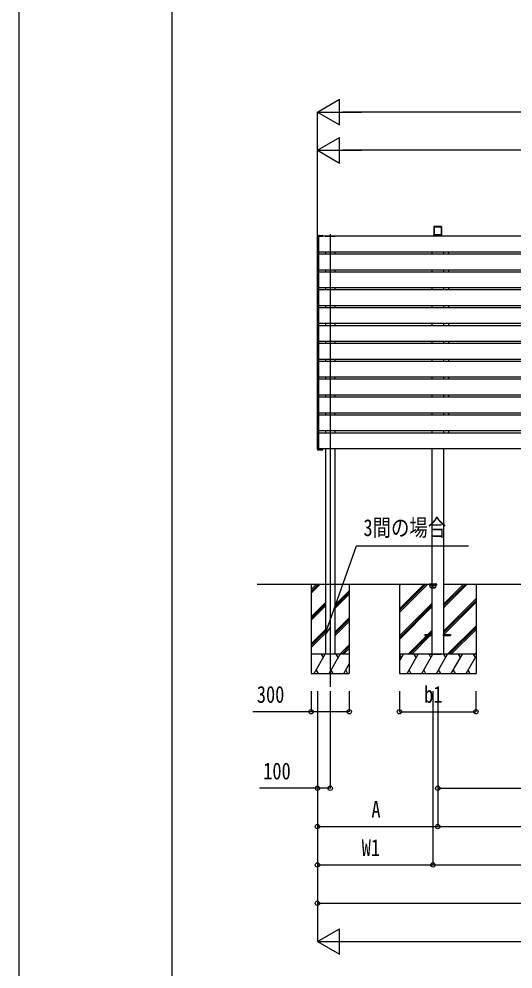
# Model space of a CAD drawing. Units: millimetres, scale not verified. Extents: x -16820 to 16820, y -11881 to 11886.
# Drawn here: x -16820 to -12951, y -7806 to -365 of the extents above; entities that cross this region are included whole.
import ezdxf
from ezdxf.enums import TextEntityAlignment as Align

# ---------------------------------------------------------------- set-up
doc = ezdxf.new("R2010")
doc.units = ezdxf.units.MM
doc.header["$LTSCALE"] = 40
for name, color, linetype in [('0-4_YKK_12', 2, 'Continuous'), ('0-5_YKK_13', 4, 'Continuous'), ('0-6_YKK_A1', 4, 'Continuous'), ('0-7_YKK_D', 6, 'Continuous'), ('0-8_YKK_ZWAK', 7, 'Continuous'), ('0-9_YSS_K', 3, 'Continuous')]:
    doc.layers.add(name, color=color, linetype=linetype)
doc.styles.add('ＭＳ ゴシック', font='')
doc.styles.get('ＭＳ ゴシック').set_extended_font_data('MS Gothic')

msp = doc.modelspace()

# ---------------------------------------------------------------- linework, layer by layer
at = {"layer": '0-4_YKK_12'}
for p, q in [((-14382.92, -2050.26), (-14382.92, -5596.64)), ((-13577.92, -4786.36), (-13577.92, -4824.36))]:
    msp.add_line(p, q, dxfattribs=at)
at = {"layer": '0-5_YKK_13'}
for p, q in [((-14420.92, -2067.36), (-14420.83, -2065.8)), ((-14420.92, -2067.36), (-14344.92, -2067.36)), ((-14419.83, -2064.86), (-14346.01, -2064.86)), ((-14345.02, -2065.8), (-14344.92, -2067.36)), ((-13605.92, -4789.36), (-13549.92, -4789.36)), ((-13601.78, -4791.36), (-13605.42, -4791.36)), ((-13605.42, -4791.36), (-13605.42, -4799.36)), ((-13601.08, -4799.36), (-13605.42, -4799.36)), ((-13600.8, -4791.11), (-13601.82, -4791.11)), ((-13599.81, -4813.88), (-13601.79, -4791.27)), ((-13554.06, -4791.36), (-13601.78, -4791.36)), ((-13601.08, -4799.36), (-13554.76, -4799.36)), ((-13600.06, -4799.61), (-13601.06, -4799.61)), ((-13598.82, -4813.79), (-13600.8, -4791.18)), ((-13593.84, -4818.36), (-13561.61, -4818.36)), ((-13562, -4819.36), (-13593.84, -4819.36)), ((-13562.92, -4821.36), (-13562.92, -4819.36)), ((-13557.02, -4813.79), (-13555.05, -4791.18)), ((-13556.03, -4813.88), (-13554.05, -4791.27)), ((-13555.78, -4799.61), (-13554.78, -4799.61)), ((-13555.04, -4791.11), (-13554.02, -4791.11)), ((-13554.76, -4799.36), (-13550.42, -4799.36)), ((-13550.42, -4791.36), (-13554.06, -4791.36)), ((-13550.42, -4791.36), (-13550.42, -4799.36)), ((-13549.92, -4790.36), (-13549.92, -4789.36))]:
    msp.add_line(p, q, dxfattribs=at)
for points in [[(-13549.92, -4790.36), (-13605.92, -4790.36), (-13605.92, -4789.36)], [(-13592.92, -4819.36), (-13592.92, -4821.36), (-13562.92, -4821.36)]]:
    msp.add_lwpolyline(points, dxfattribs=at)
for centre, radius, start, end in [((-14419.83, -2065.86), 1, 90, 176.5), ((-14346.01, -2065.86), 1, 3.5, 90), ((-13602.79, -4791.36), 2, 5, 90), ((-13602.79, -4791.36), 1, 5, 90), ((-13593.84, -4813.36), 6, 185, 270), ((-13593.84, -4813.36), 5, 185, 270), ((-13562, -4813.36), 5, 270, 355), ((-13562, -4813.36), 6, 270, 355), ((-13553.05, -4791.36), 2, 90, 175), ((-13553.05, -4791.36), 1, 90, 175)]:
    msp.add_arc(centre, radius, start, end, dxfattribs=at)
at = {"layer": '0-6_YKK_A1'}
for p, q in [((-13572.17, -1996.95), (-13572.17, -2055.03)), ((-13571.81, -1990.98), (-13572.16, -1996.61)), ((-13510.53, -1990.51), (-13571.31, -1990.51)), ((-13569.66, -1996.95), (-13569.66, -2054.78)), ((-13569.39, -1992.51), (-13569.65, -1996.61)), ((-13569.39, -1992.51), (-13512.45, -1992.51)), ((-13568.42, -1994.53), (-13568.42, -2054.78)), ((-13567.42, -1993.58), (-13514.42, -1993.58)), ((-13567.42, -1993.58), (-13567.42, -2054.78)), ((-13514.42, -1993.58), (-13514.42, -2054.78)), ((-13513.42, -1994.53), (-13513.42, -2054.78)), ((-13512.45, -1992.51), (-13512.19, -1996.61)), ((-13512.19, -1996.61), (-13509.68, -1996.61)), ((-13512.18, -1996.95), (-13512.18, -2054.78)), ((-13509.67, -1996.95), (-13512.18, -1996.95)), ((-13510.03, -1990.98), (-13509.68, -1996.61)), ((-13509.67, -1996.95), (-13509.67, -2055.03)), ((-14482.92, -2067.36), (-14482.92, -2060.86)), ((-14482.92, -3732.76), (-14482.92, -2067.36)), ((-14482.92, -2067.36), (-14442.92, -2067.36)), ((-14481.92, -2067.36), (-14482.92, -2067.36)), ((-14481.92, -2059.86), (-14472.01, -2059.86)), ((-14472.92, -3732.76), (-14472.92, -2067.36)), ((-9083.42, -2067.36), (-14472.42, -2067.36)), ((-14470.02, -2059.86), (-14472.01, -2059.86)), ((-14469.62, -2067.36), (-14470.61, -2067.36)), ((-14470.02, -2059.86), (-14442.01, -2059.86)), ((-13590.54, -2067.36), (-13590.36, -2064.3)), ((-13589.35, -2063.36), (-13588.73, -2063.36)), ((-13572.51, -2055.72), (-13572.98, -2063.36)), ((-13510.33, -2054.78), (-13571.51, -2054.78)), ((-13510.33, -2054.78), (-13571.51, -2054.78)), ((-13571.51, -2054.78), (-13571.51, -2054.78)), ((-13510.33, -2054.78), (-13510.33, -2054.78)), ((-13508.86, -2063.36), (-13509.33, -2055.72)), ((-13491.3, -2067.36), (-13491.49, -2064.3)), ((-9083.42, -2207.36), (-14472.42, -2207.36)), ((-14420.42, -2191.36), (-14420.42, -2207.36)), ((-14345.42, -2191.36), (-14345.42, -2207.36)), ((-13586.12, -2191.36), (-13586.12, -2207.36)), ((-13495.72, -2191.36), (-13495.72, -2207.36)), ((-13455.72, -2191.36), (-13455.72, -2207.36)), ((-9083.42, -2347.36), (-14472.42, -2347.36)), ((-14420.42, -2331.36), (-14420.42, -2347.36)), ((-14345.42, -2331.36), (-14345.42, -2347.36)), ((-13586.12, -2331.36), (-13586.12, -2347.36)), ((-13495.72, -2331.36), (-13495.72, -2347.36)), ((-13455.72, -2331.36), (-13455.72, -2347.36)), ((-9083.42, -2487.36), (-14472.42, -2487.36)), ((-14420.42, -2471.36), (-14420.42, -2487.36)), ((-14345.42, -2471.36), (-14345.42, -2487.36)), ((-13586.12, -2471.36), (-13586.12, -2487.36)), ((-13495.72, -2471.36), (-13495.72, -2487.36)), ((-13455.72, -2471.36), (-13455.72, -2487.36)), ((-9083.42, -2627.36), (-14472.42, -2627.36)), ((-14420.42, -2611.36), (-14420.42, -2627.36)), ((-14345.42, -2611.36), (-14345.42, -2627.36)), ((-13586.12, -2611.36), (-13586.12, -2627.36)), ((-13495.72, -2611.36), (-13495.72, -2627.36)), ((-13455.72, -2611.36), (-13455.72, -2627.36)), ((-14420.42, -2751.36), (-14420.42, -2767.36)), ((-14345.42, -2751.36), (-14345.42, -2767.36)), ((-13586.12, -2751.36), (-13586.12, -2767.36)), ((-13495.72, -2751.36), (-13495.72, -2767.36)), ((-13455.72, -2751.36), (-13455.72, -2767.36)), ((-9083.42, -2767.36), (-14472.42, -2767.36)), ((-14420.42, -2891.36), (-14420.42, -2907.36)), ((-14345.42, -2891.36), (-14345.42, -2907.36)), ((-13586.12, -2891.36), (-13586.12, -2907.36)), ((-13495.72, -2891.36), (-13495.72, -2907.36)), ((-13455.72, -2891.36), (-13455.72, -2907.36)), ((-9083.42, -2907.36), (-14472.42, -2907.36)), ((-9083.42, -3047.36), (-14472.42, -3047.36)), ((-14420.42, -3031.36), (-14420.42, -3047.36)), ((-14345.42, -3031.36), (-14345.42, -3047.36)), ((-13586.12, -3031.36), (-13586.12, -3047.36)), ((-13495.72, -3031.36), (-13495.72, -3047.36)), ((-13455.72, -3031.36), (-13455.72, -3047.36)), ((-9083.42, -3187.36), (-14472.42, -3187.36)), ((-14420.42, -3171.36), (-14420.42, -3187.36)), ((-14345.42, -3171.36), (-14345.42, -3187.36)), ((-13586.12, -3171.36), (-13586.12, -3187.36)), ((-13495.72, -3171.36), (-13495.72, -3187.36)), ((-13455.72, -3171.36), (-13455.72, -3187.36)), ((-9083.42, -3327.36), (-14472.42, -3327.36)), ((-14420.42, -3311.36), (-14420.42, -3327.36)), ((-14345.42, -3311.36), (-14345.42, -3327.36)), ((-13586.12, -3311.36), (-13586.12, -3327.36)), ((-13495.72, -3311.36), (-13495.72, -3327.36)), ((-13455.72, -3311.36), (-13455.72, -3327.36)), ((-9083.42, -3467.36), (-14472.42, -3467.36)), ((-14420.42, -3451.36), (-14420.42, -3467.36)), ((-14345.42, -3451.36), (-14345.42, -3467.36)), ((-13586.12, -3451.36), (-13586.12, -3467.36)), ((-13495.72, -3451.36), (-13495.72, -3467.36)), ((-13455.72, -3451.36), (-13455.72, -3467.36)), ((-9083.42, -3608.76), (-14472.42, -3608.76)), ((-14420.42, -3591.36), (-14420.42, -3608.76)), ((-14345.42, -3591.36), (-14345.42, -3608.76)), ((-13586.12, -3591.36), (-13586.12, -3608.76)), ((-13495.72, -3591.36), (-13495.72, -3608.76)), ((-13455.72, -3591.36), (-13455.72, -3607.36)), ((-14442.92, -3732.76), (-14482.92, -3732.76)), ((-14482.92, -3732.76), (-14482.92, -3739.26)), ((-14481.92, -3732.76), (-14482.92, -3732.76)), ((-14481.92, -3740.26), (-14472.01, -3740.26)), ((-14470.02, -3740.26), (-14472.01, -3740.26)), ((-14469.62, -3732.76), (-14470.61, -3732.76)), ((-14470.02, -3740.26), (-14442.01, -3740.26)), ((-14420.42, -3732.76), (-14420.42, -5340.36)), ((-14345.42, -3732.76), (-14345.42, -5340.36)), ((-13586.12, -3732.76), (-13586.12, -5340.36)), ((-13495.72, -3732.76), (-13495.72, -5340.36)), ((-14955.47, -4790.36), (-13586.12, -4790.36)), ((-14532.92, -4790.36), (-14532.92, -5490.36)), ((-14532.92, -4834.34), (-14488.94, -4790.36)), ((-14532.92, -4848.48), (-14474.8, -4790.36)), ((-14532.92, -4862.62), (-14460.66, -4790.36)), ((-14232.92, -4790.36), (-14232.92, -5490.36)), ((-13840.67, -4790.36), (-13840.67, -5490.36)), ((-13840.67, -4984.53), (-13646.49, -4790.36)), ((-13840.67, -4998.68), (-13632.35, -4790.36)), ((-13840.67, -5012.82), (-13618.21, -4790.36)), ((-13840.67, -4800.69), (-13830.34, -4790.36)), ((-13495.72, -4790.36), (-10060.12, -4790.36)), ((-13495.47, -4975.99), (-13309.84, -4790.36)), ((-13495.47, -4961.84), (-13323.98, -4790.36)), ((-13495.47, -4947.7), (-13338.12, -4790.36)), ((-13240.67, -4790.36), (-13240.67, -5490.36)), ((-14345.42, -4955.2), (-14232.92, -4842.7)), ((-14345.42, -4969.34), (-14232.92, -4856.85)), ((-14345.42, -4983.49), (-14232.92, -4870.99)), ((-13495.47, -5159.83), (-13240.67, -4905.03)), ((-14532.92, -5046.47), (-14420.42, -4933.97)), ((-14532.92, -5060.61), (-14420.42, -4948.11)), ((-14532.92, -5074.75), (-14420.42, -4962.25)), ((-13840.67, -5196.66), (-13585.87, -4941.87)), ((-13840.67, -5210.81), (-13585.87, -4956.01)), ((-13840.67, -5224.95), (-13585.87, -4970.15)), ((-13495.47, -5173.97), (-13240.67, -4919.18)), ((-13493.21, -5185.86), (-13240.67, -4933.32)), ((-14345.42, -5167.33), (-14232.92, -5054.83)), ((-14345.42, -5181.47), (-14232.92, -5068.98)), ((-14345.42, -5195.62), (-14232.92, -5083.12)), ((-13463.86, -5340.36), (-13240.67, -5117.17)), ((-13449.72, -5340.36), (-13240.67, -5131.31)), ((-14532.92, -5258.6), (-14420.42, -5146.1)), ((-14532.92, -5272.74), (-14420.42, -5160.24)), ((-14532.92, -5286.88), (-14420.42, -5174.38)), ((-13772.23, -5340.36), (-13626.73, -5194.86)), ((-13758.09, -5340.36), (-13612.59, -5194.86)), ((-13743.94, -5340.36), (-13598.44, -5194.86)), ((-13640.98, -5185.86), (-13640.98, -5194.86)), ((-13640.98, -5185.86), (-13585.98, -5185.86)), ((-13640.98, -5194.86), (-13585.98, -5194.86)), ((-13617.73, -5185.86), (-13585.87, -5154)), ((-13603.59, -5185.86), (-13585.87, -5168.14)), ((-13589.44, -5185.86), (-13585.87, -5182.28)), ((-13586.12, -5195.34), (-13586.12, -5185.37)), ((-13495.98, -5185.86), (-13440.98, -5185.86)), ((-13495.98, -5194.86), (-13440.98, -5194.86)), ((-13495.72, -5195.34), (-13495.72, -5185.37)), ((-13440.98, -5185.86), (-13440.98, -5194.86)), ((-13435.58, -5340.36), (-13240.67, -5145.45)), ((-14306.31, -5340.36), (-14232.92, -5266.96)), ((-14292.17, -5340.36), (-14232.92, -5281.11)), ((-14232.92, -5340.36), (-14532.92, -5340.36)), ((-14507.43, -5490.36), (-14420.83, -5340.36)), ((-14435.83, -5366.34), (-14450.83, -5340.36)), ((-14391.96, -5490.36), (-14305.36, -5340.36)), ((-14320.36, -5366.34), (-14335.36, -5340.35)), ((-14278.03, -5340.36), (-14232.92, -5295.25)), ((-13240.67, -5340.36), (-13840.67, -5340.36)), ((-13840.67, -5394.65), (-13809.32, -5340.36)), ((-13824.32, -5366.34), (-13839.32, -5340.35)), ((-13780.45, -5490.35), (-13693.85, -5340.36)), ((-13708.85, -5366.34), (-13723.85, -5340.36)), ((-13664.98, -5490.36), (-13578.38, -5340.36)), ((-13593.38, -5366.34), (-13608.38, -5340.36)), ((-13605.12, -5340.36), (-13604.62, -5340.36)), ((-13604.62, -5340.36), (-13515.22, -5340.36)), ((-13549.51, -5490.36), (-13462.91, -5340.36)), ((-13515.22, -5340.36), (-13514.72, -5340.36)), ((-13477.91, -5366.34), (-13492.91, -5340.35)), ((-13434.04, -5490.36), (-13347.44, -5340.36)), ((-13362.44, -5366.34), (-13377.44, -5340.36)), ((-13318.57, -5490.36), (-13240.67, -5355.42)), ((-13261.97, -5340.36), (-13246.97, -5366.34)), ((-13251.73, -5340.36), (-13240.67, -5329.3)), ((-14276.49, -5490.36), (-14232.92, -5414.88)), ((-14532.92, -5490.36), (-14232.92, -5490.36)), ((-14492.43, -5464.38), (-14477.44, -5490.36)), ((-14376.96, -5464.38), (-14361.97, -5490.36)), ((-14261.5, -5464.38), (-14246.5, -5490.36)), ((-13840.67, -5490.36), (-13240.67, -5490.36)), ((-13765.46, -5464.38), (-13750.46, -5490.35)), ((-13649.98, -5464.37), (-13634.99, -5490.36)), ((-13534.51, -5464.38), (-13519.52, -5490.36)), ((-13419.05, -5464.38), (-13404.05, -5490.36)), ((-13303.58, -5464.38), (-13288.58, -5490.36))]:
    msp.add_line(p, q, dxfattribs=at)
for points in [[(-14471.02, -2060.8), (-14470.61, -2067.36), (-14471.61, -2067.36), (-14481.92, -2067.36)], [(-9083.42, -2191.36), (-14472.04, -2191.36), (-14472.42, -2067.36)], [(-14441.02, -2060.8), (-14440.61, -2067.36), (-14441.61, -2067.36), (-14469.62, -2067.36)], [(-13588.73, -2063.36), (-13493.11, -2063.36), (-13492.49, -2063.36)], [(-9083.42, -2331.36), (-14472.04, -2331.36), (-14472.42, -2207.36)], [(-9083.42, -2471.36), (-14472.04, -2471.36), (-14472.42, -2347.36)], [(-9083.42, -2611.36), (-14472.04, -2611.36), (-14472.42, -2487.36)], [(-9083.42, -2751.36), (-14472.04, -2751.36), (-14472.42, -2627.36)], [(-9083.42, -2891.36), (-14472.04, -2891.36), (-14472.42, -2767.36)], [(-9083.42, -3031.36), (-14472.04, -3031.36), (-14472.42, -2907.36)], [(-9083.42, -3171.36), (-14472.04, -3171.36), (-14472.42, -3047.36)], [(-9083.42, -3311.36), (-14472.04, -3311.36), (-14472.42, -3187.36)], [(-9083.42, -3451.36), (-14472.04, -3451.36), (-14472.42, -3327.36)], [(-9083.42, -3591.36), (-14472.04, -3591.36), (-14472.42, -3467.36)], [(-9083.42, -3732.76), (-14472.04, -3732.76), (-14472.42, -3608.76)], [(-14471.02, -3739.32), (-14470.61, -3732.76), (-14471.61, -3732.76), (-14481.92, -3732.76)], [(-14441.02, -3739.32), (-14440.61, -3732.76), (-14441.61, -3732.76), (-14469.62, -3732.76)]]:
    msp.add_lwpolyline(points, dxfattribs=at)
for centre, radius, start, end in [((-14481.92, -2060.86), 1, 90, 180), ((-14472.01, -2060.86), 1, 3.5, 90), ((-14442.01, -2060.86), 1, 3.5, 90), ((-13571.51, -2055.78), 1, 90, 176.48397), ((-13571.51, -2055.78), 0.999, 89.96394, 176.45762), ((-13510.33, -2055.78), 1, 3.51603, 90), ((-13510.33, -2055.78), 0.999, 3.54238, 90.03606), ((-14481.92, -3739.26), 1, 180, 270), ((-14472.01, -3739.26), 1, 270, 356.5), ((-14442.01, -3739.26), 1, 270, 356.5)]:
    msp.add_arc(centre, radius, start, end, dxfattribs=at)
for centre, major_axis, ratio, start_param, end_param in [((-13572.13, -1996.58), (0.033, 0.5), 0.058294, 1.6269593, 2.4123574), ((-13571.31, -1991.01), (-0.407, 0.293), 0.996273, 5.3376209, 6.843095), ((-13569.62, -1996.58), (0.033, 0.5), 0.058294, 1.6269593, 2.4123574), ((-13567.42, -1994.53), (-1, 0), 0.946294, 4.712389, 6.2831853), ((-13514.42, -1994.53), (-1, 0), 0.946294, 3.1415927, 4.712389), ((-13512.22, -1996.58), (-0.033, 0.5), 0.058294, 3.8708279, 4.6562261), ((-13510.53, -1991.01), (-0.407, -0.293), 0.996273, 2.5816829, 4.087157), ((-13509.71, -1996.58), (-0.033, 0.5), 0.058294, 3.8708279, 4.6562261), ((-13589.36, -2064.36), (-0.712, -0.702), 0.999635, 5.3912728, 5.4437165), ((-13589.35, -2064.36), (-1, 0), 0.996804, 4.712389, 6.1697389), ((-13568.39, -2013.36), (3.12, 50), 0.003252, 3.0894297, 3.1417953), ((-13492.49, -2064.36), (-1, 0), 0.996804, 3.2550391, 4.712389), ((-13492.48, -2064.36), (-0.712, 0.702), 0.999635, 3.9810615, 4.0335052)]:
    msp.add_ellipse(centre, major_axis=major_axis, ratio=ratio, start_param=start_param, end_param=end_param, dxfattribs=at)
at = {"layer": '0-7_YKK_D'}
for p, q in [((-14482.83, -1093.95), (-14309.63, -993.95)), ((-14309.63, -1193.95), (-14309.63, -993.95)), ((-14482.83, -1557.75), (-14482.83, -1092.95)), ((-14482.83, -1093.95), (-14309.63, -1193.95)), ((-14482.83, -1093.95), (-14136.42, -1093.95)), ((-3869.92, -1093.95), (-14282.83, -1093.95)), ((-14482.92, -1393.95), (-14309.72, -1293.95)), ((-14309.72, -1493.95), (-14309.72, -1293.95)), ((-14482.92, -2096.19), (-14482.92, -1392.95)), ((-14482.92, -1393.95), (-14309.72, -1493.95)), ((-14482.92, -1393.95), (-14136.51, -1393.95)), ((-9272.83, -1393.95), (-14282.92, -1393.95)), ((-14532.92, -5628.8), (-14532.92, -5791.36)), ((-14482.92, -5628.8), (-14482.92, -6691.36)), ((-14482.92, -5628.8), (-14482.92, -7591.36)), ((-14482.92, -5628.8), (-14482.92, -6391.36)), ((-14482.92, -5628.8), (-14482.92, -6991.36)), ((-14382.92, -5628.8), (-14382.92, -6391.36)), ((-14232.92, -5628.8), (-14232.92, -5791.36)), ((-13840.78, -5628.8), (-13840.78, -5791.36)), ((-13577.92, -5628.8), (-13577.92, -6991.36)), ((-13577.92, -5628.8), (-13577.92, -6991.36)), ((-13540.92, -5628.8), (-13540.92, -6691.36)), ((-13540.92, -5628.8), (-13540.92, -6691.36)), ((-13540.92, -5628.8), (-13540.92, -6391.36)), ((-13240.78, -5628.8), (-13240.78, -5791.36)), ((-13840.78, -5790.36), (-13240.78, -5790.36)), ((-14482.92, -6091.84), (-14482.92, -7291.36)), ((-13540.92, -6390.36), (-11777.92, -6390.36)), ((-14482.92, -6690.36), (-13540.92, -6690.36)), ((-13540.92, -6690.36), (-10014.92, -6690.36)), ((-14482.92, -6990.36), (-13577.92, -6990.36)), ((-13577.92, -6990.36), (-9977.92, -6990.36)), ((-14482.92, -7290.36), (-9072.83, -7290.36)), ((-14482.92, -7590.36), (-14309.72, -7490.36)), ((-14309.72, -7690.36), (-14309.72, -7490.36)), ((-14482.92, -7590.36), (-14309.72, -7690.36)), ((-14482.92, -7590.36), (-14136.51, -7590.36)), ((-14282.92, -7590.36), (-3869.92, -7590.36))]:
    msp.add_line(p, q, dxfattribs=at)
for points in [[(-14420.42, -5182.98), (-14397.94, -5118.8), (-14177.81, -4490.36), (-13300.13, -4490.36)], [(-14380.75, -5124.82), (-14420.42, -5182.98), (-14415.14, -5112.78)], [(-14232.92, -5790.36), (-14532.92, -5790.36), (-14987.32, -5790.36)], [(-14382.92, -6390.36), (-14482.92, -6390.36), (-14937.32, -6390.36)]]:
    msp.add_lwpolyline(points, dxfattribs=at)
for centre in [(-14532.92, -5790.36), (-14232.92, -5790.36), (-13840.78, -5790.36), (-13240.78, -5790.36), (-14482.92, -6390.36), (-14382.92, -6390.36), (-13540.92, -6390.36), (-14482.92, -6690.36), (-13540.92, -6690.36), (-13540.92, -6690.36), (-14482.92, -6990.36), (-13577.92, -6990.36), (-13577.92, -6990.36), (-14482.92, -7290.36)]:
    msp.add_circle(centre, 17, dxfattribs=at)
at = {"layer": '0-8_YKK_ZWAK'}
msp.add_line((-15619.92, -10093.8), (-15619.92, 11106.2), dxfattribs=at)
msp.add_lwpolyline([(-16820, -11873.8), (16820, -11873.8), (16820, 11886.2), (-16820, 11886.2)], close=True, dxfattribs=at)
at = {"layer": '0-9_YSS_K'}
for radius in [1, 0.667, 0.333]:
    msp.add_arc((-13601.08, -4799.36), radius, 180, 275, dxfattribs=at)

# ---------------------------------------------------------------- texts
at = {"layer": '0-7_YKK_D', "style": 'ＭＳ ゴシック', "width": 0.8}
for s, p in [('3間の場合', (-14122.27, -4454.54)), ('300', (-14957.32, -5760.36)), ('b1', (-13646.38, -5760.36)), ('100', (-14907.32, -6360.36)), ('A', (-14059.92, -6660.36)), ('W1', (-14136.02, -6960.36))]:
    msp.add_text(s, height=132, dxfattribs=at).set_placement(p, align=Align.BOTTOM_LEFT)

doc.saveas('drawing.dxf')
